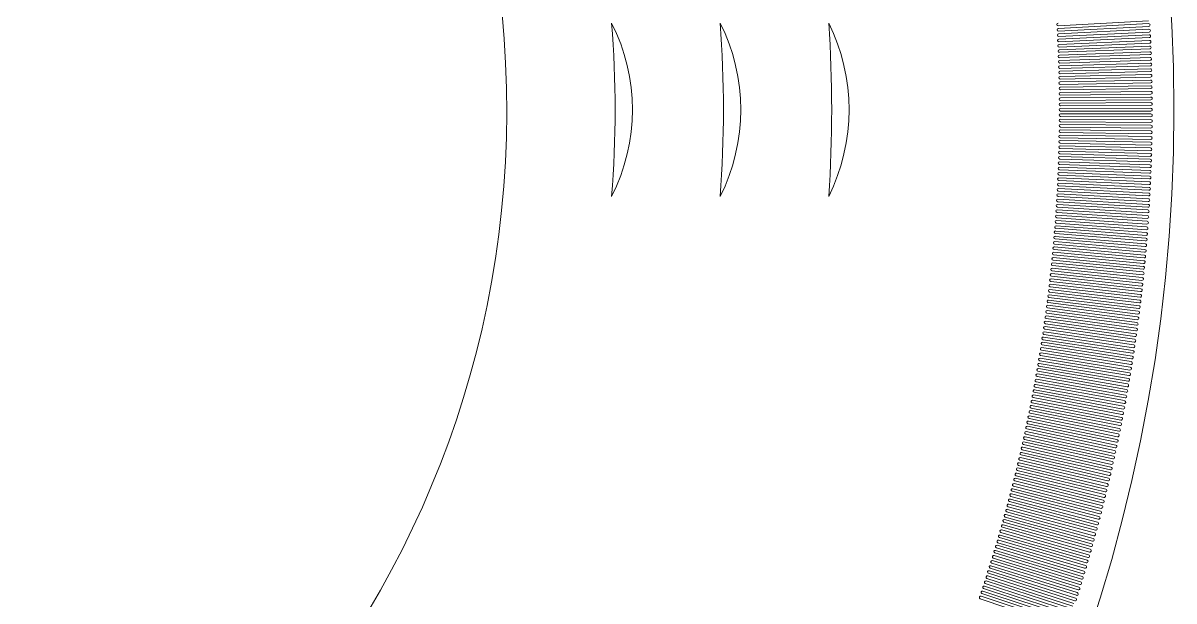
# Model space of a CAD drawing. Header units: millimetres. Extents: x -37.9 to 37.9, y -37.9 to 37.9.
# Drawn here: x 11.34 to 37.9, y -11.34 to 2 of the extents above; entities that cross this region are included whole.
import ezdxf

# ---------------------------------------------------------------- set-up
doc = ezdxf.new("R2010")
doc.units = ezdxf.units.MM

msp = doc.modelspace()

# ---------------------------------------------------------------- linework, layer by layer
at = {"color": 7, "linetype": 'Continuous', "lineweight": 15}
for p, q in [((35.227, 1.939), (37.311, 2.053)), ((37.314, 1.988), (35.231, 1.877)), ((35.234, 1.816), (37.318, 1.923)), ((37.321, 1.858), (35.237, 1.754)), ((35.24, 1.693), (37.324, 1.793)), ((37.327, 1.728), (35.243, 1.631)), ((35.246, 1.57), (37.33, 1.663)), ((37.333, 1.597), (35.249, 1.508)), ((35.251, 1.447), (37.336, 1.532)), ((37.339, 1.467), (35.254, 1.385)), ((35.256, 1.324), (37.341, 1.402)), ((37.343, 1.337), (35.258, 1.262)), ((35.26, 1.201), (37.346, 1.272)), ((37.348, 1.206), (35.262, 1.139)), ((35.264, 1.077), (37.35, 1.141)), ((37.352, 1.076), (35.266, 1.016)), ((35.268, 0.954), (37.354, 1.011)), ((37.355, 0.946), (35.269, 0.893)), ((35.271, 0.831), (37.357, 0.88)), ((37.358, 0.815), (35.272, 0.77)), ((35.274, 0.708), (37.36, 0.75)), ((37.361, 0.685), (35.275, 0.647)), ((35.276, 0.585), (37.362, 0.62)), ((37.363, 0.554), (35.277, 0.523)), ((35.278, 0.462), (37.364, 0.489)), ((37.365, 0.424), (35.279, 0.4)), ((35.279, 0.339), (37.366, 0.359)), ((37.366, 0.293), (35.28, 0.277)), ((35.28, 0.216), (37.367, 0.228)), ((37.367, 0.163), (35.28, 0.154)), ((35.281, 0.092), (37.367, 0.098)), ((37.367, 0.033), (35.281, 0.031)), ((35.28, -0.154), (37.367, -0.163)), ((37.367, -0.228), (35.28, -0.216)), ((35.281, -0.031), (37.367, -0.033)), ((37.367, -0.098), (35.281, -0.092)), ((35.277, -0.523), (37.363, -0.554)), ((37.364, -0.489), (35.278, -0.462)), ((37.366, -0.359), (35.279, -0.339)), ((35.279, -0.4), (37.365, -0.424)), ((35.28, -0.277), (37.366, -0.293)), ((35.272, -0.77), (37.358, -0.815)), ((37.36, -0.75), (35.274, -0.708)), ((35.275, -0.647), (37.361, -0.685)), ((37.362, -0.62), (35.276, -0.585)), ((35.266, -1.016), (37.352, -1.076)), ((37.354, -1.011), (35.268, -0.954)), ((35.269, -0.893), (37.355, -0.946)), ((37.357, -0.88), (35.271, -0.831)), ((37.341, -1.402), (35.256, -1.324)), ((35.258, -1.262), (37.343, -1.337)), ((37.346, -1.272), (35.26, -1.201)), ((35.262, -1.139), (37.348, -1.206)), ((37.35, -1.141), (35.264, -1.077)), ((37.33, -1.663), (35.246, -1.57)), ((35.249, -1.508), (37.333, -1.597)), ((37.336, -1.532), (35.251, -1.447)), ((35.254, -1.385), (37.339, -1.467)), ((37.318, -1.923), (35.234, -1.816)), ((35.237, -1.754), (37.321, -1.858)), ((37.324, -1.793), (35.24, -1.693)), ((35.243, -1.631), (37.327, -1.728)), ((35.217, -2.123), (37.3, -2.249)), ((37.304, -2.184), (35.22, -2.062)), ((35.224, -2), (37.307, -2.118)), ((37.311, -2.053), (35.227, -1.939)), ((35.231, -1.877), (37.314, -1.988)), ((35.201, -2.369), (37.283, -2.509)), ((37.287, -2.444), (35.205, -2.307)), ((35.209, -2.246), (37.292, -2.379)), ((37.296, -2.314), (35.213, -2.185)), ((35.184, -2.615), (37.265, -2.769)), ((37.269, -2.704), (35.188, -2.553)), ((35.193, -2.492), (37.274, -2.639)), ((37.279, -2.574), (35.197, -2.43)), ((37.239, -3.094), (35.16, -2.922)), ((35.165, -2.86), (37.244, -3.029)), ((37.25, -2.964), (35.17, -2.799)), ((35.174, -2.737), (37.255, -2.899)), ((37.26, -2.834), (35.179, -2.676)), ((37.217, -3.354), (35.138, -3.167)), ((35.144, -3.106), (37.222, -3.289)), ((37.228, -3.224), (35.149, -3.044)), ((35.154, -2.983), (37.234, -3.159)), ((37.192, -3.614), (35.115, -3.412)), ((35.121, -3.351), (37.198, -3.549)), ((37.205, -3.484), (35.127, -3.29)), ((35.133, -3.228), (37.211, -3.419)), ((35.084, -3.718), (37.159, -3.938)), ((37.166, -3.874), (35.091, -3.657)), ((35.097, -3.596), (37.173, -3.809)), ((37.179, -3.744), (35.103, -3.535)), ((35.109, -3.473), (37.186, -3.679)), ((35.057, -3.963), (37.131, -4.198)), ((37.138, -4.133), (35.064, -3.902)), ((35.071, -3.841), (37.145, -4.068)), ((37.152, -4.003), (35.078, -3.78)), ((35.029, -4.208), (37.101, -4.457)), ((37.108, -4.392), (35.036, -4.147)), ((35.043, -4.086), (37.116, -4.327)), ((37.123, -4.263), (35.05, -4.024)), ((37.06, -4.78), (34.991, -4.513)), ((34.999, -4.452), (37.069, -4.716)), ((37.077, -4.651), (35.006, -4.391)), ((35.014, -4.33), (37.085, -4.586)), ((37.093, -4.522), (35.022, -4.269)), ((37.026, -5.039), (34.959, -4.758)), ((34.967, -4.697), (37.035, -4.974)), ((37.043, -4.91), (34.975, -4.636)), ((34.983, -4.575), (37.052, -4.845)), ((36.99, -5.297), (34.924, -5.002)), ((34.933, -4.941), (36.999, -5.233)), ((37.008, -5.168), (34.942, -4.88)), ((34.95, -4.819), (37.017, -5.104)), ((34.879, -5.306), (36.942, -5.62)), ((36.952, -5.555), (34.889, -5.245)), ((34.898, -5.184), (36.962, -5.491)), ((36.971, -5.426), (34.907, -5.123)), ((34.916, -5.063), (36.981, -5.362)), ((34.842, -5.55), (36.902, -5.878)), ((36.912, -5.813), (34.851, -5.489)), ((34.861, -5.428), (36.922, -5.749)), ((36.932, -5.684), (34.87, -5.367)), ((34.802, -5.793), (36.86, -6.135)), ((36.871, -6.071), (34.812, -5.732)), ((34.822, -5.671), (36.881, -6.007)), ((36.892, -5.942), (34.832, -5.61)), ((36.805, -6.457), (34.75, -6.096)), ((34.761, -6.035), (36.817, -6.392)), ((36.828, -6.328), (34.771, -5.975)), ((34.782, -5.914), (36.839, -6.264)), ((36.85, -6.2), (34.792, -5.853)), ((36.759, -6.713), (34.707, -6.339)), ((34.718, -6.278), (36.771, -6.649)), ((36.783, -6.585), (34.729, -6.217)), ((34.739, -6.157), (36.794, -6.521)), ((34.65, -6.641), (36.699, -7.034)), ((36.712, -6.97), (34.662, -6.581)), ((34.673, -6.52), (36.724, -6.906)), ((36.736, -6.842), (34.684, -6.46)), ((34.696, -6.399), (36.748, -6.778)), ((34.603, -6.883), (36.649, -7.29)), ((36.662, -7.226), (34.615, -6.823)), ((34.627, -6.762), (36.675, -7.162)), ((36.687, -7.098), (34.638, -6.702)), ((34.554, -7.124), (36.598, -7.546)), ((36.611, -7.482), (34.566, -7.064)), ((34.579, -7.004), (36.624, -7.418)), ((36.637, -7.354), (34.591, -6.943)), ((36.53, -7.865), (34.49, -7.426)), ((34.503, -7.365), (36.544, -7.801)), ((36.558, -7.737), (34.516, -7.305)), ((34.529, -7.245), (36.571, -7.673)), ((36.584, -7.61), (34.541, -7.185)), ((36.475, -8.12), (34.438, -7.666)), ((34.451, -7.606), (36.489, -8.056)), ((36.503, -7.992), (34.464, -7.546)), ((34.477, -7.486), (36.517, -7.929)), ((34.37, -7.966), (36.402, -8.438)), ((36.417, -8.374), (34.383, -7.906)), ((34.397, -7.846), (36.432, -8.31)), ((36.446, -8.247), (34.411, -7.786)), ((34.424, -7.726), (36.46, -8.183)), ((34.313, -8.206), (36.343, -8.692)), ((36.358, -8.628), (34.327, -8.146)), ((34.342, -8.086), (36.373, -8.565)), ((36.388, -8.501), (34.356, -8.026)), ((34.255, -8.446), (36.281, -8.945)), ((36.297, -8.882), (34.27, -8.386)), ((34.284, -8.326), (36.312, -8.818)), ((36.327, -8.755), (34.299, -8.266)), ((36.202, -9.261), (34.18, -8.744)), ((34.195, -8.684), (36.218, -9.198)), ((36.234, -9.135), (34.21, -8.625)), ((34.225, -8.565), (36.25, -9.072)), ((36.265, -9.008), (34.24, -8.505)), ((36.136, -9.514), (34.118, -8.983)), ((34.134, -8.923), (36.153, -9.451)), ((36.169, -9.388), (34.149, -8.863)), ((34.165, -8.804), (36.185, -9.324)), ((34.038, -9.28), (36.052, -9.829)), ((36.069, -9.766), (34.055, -9.221)), ((34.071, -9.161), (36.086, -9.703)), ((36.103, -9.64), (34.087, -9.102)), ((34.102, -9.042), (36.119, -9.577)), ((33.973, -9.517), (35.982, -10.08)), ((36, -10.017), (33.989, -9.458)), ((34.006, -9.399), (36.017, -9.955)), ((36.034, -9.892), (34.022, -9.339)), ((35.893, -10.394), (33.888, -9.813)), ((33.906, -9.754), (35.911, -10.331)), ((35.929, -10.268), (33.923, -9.695)), ((33.939, -9.636), (35.947, -10.206)), ((35.964, -10.143), (33.956, -9.577)), ((35.819, -10.644), (33.819, -10.05)), ((33.837, -9.991), (35.838, -10.582)), ((35.856, -10.519), (33.854, -9.932)), ((33.871, -9.873), (35.875, -10.456)), ((33.73, -10.345), (35.725, -10.956)), ((35.744, -10.894), (33.748, -10.286)), ((33.766, -10.227), (35.763, -10.832)), ((35.782, -10.769), (33.784, -10.168)), ((33.802, -10.109), (35.801, -10.707)), ((33.657, -10.58), (35.648, -11.205)), ((35.667, -11.143), (33.676, -10.521)), ((33.694, -10.462), (35.687, -11.081)), ((35.706, -11.019), (33.712, -10.403)), ((35.549, -11.516), (33.564, -10.873)), ((33.582, -10.814), (35.569, -11.454)), ((35.589, -11.392), (33.601, -10.756)), ((33.62, -10.697), (35.608, -11.33)), ((35.628, -11.268), (33.639, -10.638)), ((35.467, -11.764), (33.487, -11.107)), ((33.506, -11.049), (35.488, -11.702)), ((35.508, -11.64), (33.525, -10.99)), ((33.544, -10.932), (35.528, -11.578)), ((33.428, -11.282), (35.405, -11.95)), ((35.426, -11.888), (33.448, -11.224)), ((33.467, -11.166), (35.447, -11.826))]:
    msp.add_line(p, q, dxfattribs=at)
msp.add_circle((0, 0), 37.9, dxfattribs=at)
for centre, radius, start, end in [((0, 0), 22.5, 272.5473, 267.4527), ((20.994, 0), 4.406, 333.0016, 26.9984), ((0, 0), 25, 355.4114, 4.5886), ((23.434, 0), 4.466, 333.3976, 26.6024), ((0, 0), 27.5, 355.8294, 4.1706), ((25.882, 0), 4.518, 333.7279, 26.2721), ((0, 0), 30, 356.1774, 3.8226), ((35.226, 1.969), 0.0308, 93.25, 273.15), ((35.232, 1.846), 0.0308, 93.05, 272.95), ((37.316, 1.956), 0.0326, 272.95, 93.05), ((35.239, 1.723), 0.0308, 92.85, 272.75), ((35.244, 1.6), 0.0308, 92.65, 272.55), ((37.323, 1.825), 0.0326, 272.75, 92.85), ((37.329, 1.695), 0.0326, 272.55, 92.65), ((37.335, 1.565), 0.0326, 272.35, 92.45), ((35.25, 1.477), 0.0308, 92.45, 272.35), ((35.255, 1.354), 0.0308, 92.25, 272.15), ((37.34, 1.434), 0.0326, 272.15, 92.25), ((37.345, 1.304), 0.0326, 271.95, 92.05), ((35.259, 1.231), 0.0308, 92.05, 271.95), ((35.263, 1.108), 0.0308, 91.85, 271.75), ((37.349, 1.174), 0.0326, 271.75, 91.85), ((37.353, 1.043), 0.0326, 271.55, 91.65), ((35.267, 0.985), 0.0308, 91.65, 271.55), ((35.27, 0.862), 0.0308, 91.45, 271.35), ((37.356, 0.913), 0.0326, 271.35, 91.45), ((37.359, 0.783), 0.0326, 271.15, 91.25), ((35.273, 0.739), 0.0308, 91.25, 271.15), ((35.275, 0.616), 0.0308, 91.05, 270.95), ((37.362, 0.652), 0.0326, 270.95, 91.05), ((37.364, 0.522), 0.0326, 270.75, 90.85), ((35.277, 0.493), 0.0308, 90.85, 270.75), ((35.279, 0.369), 0.0308, 90.65, 270.55), ((35.28, 0.246), 0.0308, 90.45, 270.35), ((37.365, 0.391), 0.0326, 270.55, 90.65), ((37.366, 0.261), 0.0326, 270.35, 90.45), ((35.281, 0.123), 0.0308, 90.25, 270.15), ((35.281, 0), 0.0308, 90.05, 269.95), ((37.367, 0.13), 0.0326, 270.15, 90.25), ((37.367, 0), 0.0326, 269.95, 90.05), ((35.28, -0.246), 0.0308, 89.65, 269.55), ((35.281, -0.123), 0.0308, 89.85, 269.75), ((37.366, -0.261), 0.0326, 269.55, 89.65), ((37.367, -0.13), 0.0326, 269.75, 89.85), ((35.277, -0.493), 0.0308, 89.25, 269.15), ((35.279, -0.369), 0.0308, 89.45, 269.35), ((37.364, -0.522), 0.0326, 269.15, 89.25), ((37.365, -0.391), 0.0326, 269.35, 89.45), ((35.273, -0.739), 0.0308, 88.85, 268.75), ((35.275, -0.616), 0.0308, 89.05, 268.95), ((37.359, -0.783), 0.0326, 268.75, 88.85), ((37.362, -0.652), 0.0326, 268.95, 89.05), ((35.267, -0.985), 0.0308, 88.45, 268.35), ((35.27, -0.862), 0.0308, 88.65, 268.55), ((37.353, -1.043), 0.0326, 268.35, 88.45), ((37.356, -0.913), 0.0326, 268.55, 88.65), ((35.255, -1.354), 0.0308, 87.85, 267.75), ((35.259, -1.231), 0.0308, 88.05, 267.95), ((35.263, -1.108), 0.0308, 88.25, 268.15), ((37.345, -1.304), 0.0326, 267.95, 88.05), ((37.349, -1.174), 0.0326, 268.15, 88.25), ((35.244, -1.6), 0.0308, 87.45, 267.35), ((35.25, -1.477), 0.0308, 87.65, 267.55), ((37.335, -1.565), 0.0326, 267.55, 87.65), ((37.34, -1.434), 0.0326, 267.75, 87.85), ((35.232, -1.846), 0.0308, 87.05, 266.95), ((35.239, -1.723), 0.0308, 87.25, 267.15), ((37.323, -1.825), 0.0326, 267.15, 87.25), ((37.329, -1.695), 0.0326, 267.35, 87.45), ((35.219, -2.092), 0.0308, 86.65, 266.55), ((35.226, -1.969), 0.0308, 86.85, 266.75), ((37.309, -2.086), 0.0326, 266.75, 86.85), ((37.316, -1.956), 0.0326, 266.95, 87.05), ((35.203, -2.338), 0.0308, 86.25, 266.15), ((35.211, -2.215), 0.0308, 86.45, 266.35), ((37.294, -2.346), 0.0326, 266.35, 86.45), ((37.302, -2.216), 0.0326, 266.55, 86.65), ((35.186, -2.584), 0.0308, 85.85, 265.75), ((35.195, -2.461), 0.0308, 86.05, 265.95), ((37.276, -2.607), 0.0326, 265.95, 86.05), ((37.285, -2.476), 0.0326, 266.15, 86.25), ((35.157, -2.952), 0.0308, 85.25, 265.15), ((35.167, -2.829), 0.0308, 85.45, 265.35), ((35.177, -2.707), 0.0308, 85.65, 265.55), ((37.257, -2.867), 0.0326, 265.55, 85.65), ((37.267, -2.737), 0.0326, 265.75, 85.85), ((35.136, -3.198), 0.0308, 84.85, 264.75), ((35.147, -3.075), 0.0308, 85.05, 264.95), ((37.236, -3.127), 0.0326, 265.15, 85.25), ((37.247, -2.997), 0.0326, 265.35, 85.45), ((35.112, -3.443), 0.0308, 84.45, 264.35), ((35.124, -3.32), 0.0308, 84.65, 264.55), ((37.214, -3.387), 0.0326, 264.75, 84.85), ((37.225, -3.257), 0.0326, 264.95, 85.05), ((35.088, -3.688), 0.0308, 84.05, 263.95), ((35.1, -3.565), 0.0308, 84.25, 264.15), ((37.189, -3.646), 0.0326, 264.35, 84.45), ((37.202, -3.517), 0.0326, 264.55, 84.65), ((35.061, -3.933), 0.0308, 83.65, 263.55), ((35.074, -3.81), 0.0308, 83.85, 263.75), ((37.163, -3.906), 0.0326, 263.95, 84.05), ((37.176, -3.776), 0.0326, 264.15, 84.25), ((35.033, -4.177), 0.0308, 83.25, 263.15), ((35.047, -4.055), 0.0308, 83.45, 263.35), ((37.135, -4.165), 0.0326, 263.55, 83.65), ((37.149, -4.036), 0.0326, 263.75, 83.85), ((34.987, -4.544), 0.0308, 82.65, 262.55), ((35.003, -4.422), 0.0308, 82.85, 262.75), ((35.018, -4.3), 0.0308, 83.05, 262.95), ((37.105, -4.424), 0.0326, 263.15, 83.25), ((37.12, -4.295), 0.0326, 263.35, 83.45), ((34.954, -4.788), 0.0308, 82.25, 262.15), ((34.971, -4.666), 0.0308, 82.45, 262.35), ((37.056, -4.813), 0.0326, 262.55, 82.65), ((37.073, -4.683), 0.0326, 262.75, 82.85), ((37.089, -4.554), 0.0326, 262.95, 83.05), ((34.92, -5.032), 0.0308, 81.85, 261.75), ((34.937, -4.91), 0.0308, 82.05, 261.95), ((37.022, -5.071), 0.0326, 262.15, 82.25), ((37.039, -4.942), 0.0326, 262.35, 82.45), ((34.884, -5.276), 0.0308, 81.45, 261.35), ((34.902, -5.154), 0.0308, 81.65, 261.55), ((36.985, -5.33), 0.0326, 261.75, 81.85), ((37.004, -5.201), 0.0326, 261.95, 82.05), ((34.846, -5.519), 0.0308, 81.05, 260.95), ((34.865, -5.397), 0.0308, 81.25, 261.15), ((36.947, -5.588), 0.0326, 261.35, 81.45), ((36.967, -5.459), 0.0326, 261.55, 81.65), ((34.807, -5.762), 0.0308, 80.65, 260.55), ((34.827, -5.641), 0.0308, 80.85, 260.75), ((36.907, -5.846), 0.0326, 260.95, 81.05), ((36.928, -5.717), 0.0326, 261.15, 81.25), ((34.745, -6.126), 0.0308, 80.05, 259.95), ((34.766, -6.005), 0.0308, 80.25, 260.15), ((34.787, -5.884), 0.0308, 80.45, 260.35), ((36.866, -6.103), 0.0326, 260.55, 80.65), ((36.887, -5.974), 0.0326, 260.75, 80.85), ((34.701, -6.369), 0.0308, 79.65, 259.55), ((34.723, -6.248), 0.0308, 79.85, 259.75), ((36.822, -6.36), 0.0326, 260.15, 80.25), ((36.844, -6.232), 0.0326, 260.35, 80.45), ((34.656, -6.611), 0.0308, 79.25, 259.15), ((34.679, -6.49), 0.0308, 79.45, 259.35), ((36.777, -6.617), 0.0326, 259.75, 79.85), ((36.8, -6.489), 0.0326, 259.95, 80.05), ((34.609, -6.853), 0.0308, 78.85, 258.75), ((34.633, -6.732), 0.0308, 79.05, 258.95), ((36.73, -6.874), 0.0326, 259.35, 79.45), ((36.753, -6.746), 0.0326, 259.55, 79.65), ((34.56, -7.094), 0.0308, 78.45, 258.35), ((34.585, -6.974), 0.0308, 78.65, 258.55), ((36.681, -7.13), 0.0326, 258.95, 79.05), ((36.706, -7.002), 0.0326, 259.15, 79.25), ((34.484, -7.456), 0.0308, 77.85, 257.75), ((34.51, -7.335), 0.0308, 78.05, 257.95), ((34.535, -7.215), 0.0308, 78.25, 258.15), ((36.63, -7.386), 0.0326, 258.55, 78.65), ((36.656, -7.258), 0.0326, 258.75, 78.85), ((34.431, -7.696), 0.0308, 77.45, 257.35), ((34.458, -7.576), 0.0308, 77.65, 257.55), ((36.578, -7.641), 0.0326, 258.15, 78.25), ((36.604, -7.514), 0.0326, 258.35, 78.45), ((34.377, -7.936), 0.0308, 77.05, 256.95), ((34.404, -7.816), 0.0308, 77.25, 257.15), ((36.523, -7.897), 0.0326, 257.75, 77.85), ((36.551, -7.769), 0.0326, 257.95, 78.05), ((34.32, -8.176), 0.0308, 76.65, 256.55), ((34.349, -8.056), 0.0308, 76.85, 256.75), ((36.467, -8.151), 0.0326, 257.35, 77.45), ((36.496, -8.024), 0.0326, 257.55, 77.65), ((34.262, -8.416), 0.0308, 76.25, 256.15), ((34.292, -8.296), 0.0308, 76.45, 256.35), ((36.41, -8.406), 0.0326, 256.95, 77.05), ((36.439, -8.279), 0.0326, 257.15, 77.25), ((34.172, -8.774), 0.0308, 75.65, 255.55), ((34.203, -8.655), 0.0308, 75.85, 255.75), ((34.233, -8.535), 0.0308, 76.05, 255.95), ((36.32, -8.787), 0.0326, 256.35, 76.45), ((36.35, -8.66), 0.0326, 256.55, 76.65), ((36.38, -8.533), 0.0326, 256.75, 76.85), ((34.11, -9.012), 0.0308, 75.25, 255.15), ((34.142, -8.893), 0.0308, 75.45, 255.35), ((36.257, -9.04), 0.0326, 255.95, 76.05), ((36.289, -8.913), 0.0326, 256.15, 76.25), ((34.047, -9.25), 0.0308, 74.85, 254.75), ((34.079, -9.131), 0.0308, 75.05, 254.95), ((36.193, -9.293), 0.0326, 255.55, 75.65), ((36.226, -9.166), 0.0326, 255.75, 75.85), ((33.981, -9.488), 0.0308, 74.45, 254.35), ((34.014, -9.369), 0.0308, 74.65, 254.55), ((36.128, -9.545), 0.0326, 255.15, 75.25), ((36.161, -9.419), 0.0326, 255.35, 75.45), ((33.88, -9.843), 0.0308, 73.85, 253.75), ((33.914, -9.725), 0.0308, 74.05, 253.95), ((33.948, -9.606), 0.0308, 74.25, 254.15), ((36.06, -9.797), 0.0326, 254.75, 74.85), ((36.094, -9.671), 0.0326, 254.95, 75.05), ((33.81, -10.079), 0.0308, 73.45, 253.35), ((33.845, -9.961), 0.0308, 73.65, 253.55), ((35.991, -10.049), 0.0326, 254.35, 74.45), ((36.026, -9.923), 0.0326, 254.55, 74.65), ((33.739, -10.315), 0.0308, 73.05, 252.95), ((33.775, -10.197), 0.0308, 73.25, 253.15), ((35.92, -10.3), 0.0326, 253.95, 74.05), ((35.956, -10.174), 0.0326, 254.15, 74.25), ((33.666, -10.55), 0.0308, 72.65, 252.55), ((33.703, -10.433), 0.0308, 72.85, 252.75), ((35.847, -10.55), 0.0326, 253.55, 73.65), ((35.884, -10.425), 0.0326, 253.75, 73.85), ((33.554, -10.902), 0.0308, 72.05, 251.95), ((33.592, -10.785), 0.0308, 72.25, 252.15), ((33.629, -10.668), 0.0308, 72.45, 252.35), ((35.773, -10.8), 0.0326, 253.15, 73.25), ((35.81, -10.675), 0.0326, 253.35, 73.45), ((33.477, -11.136), 0.0308, 71.65, 251.55), ((33.516, -11.019), 0.0308, 71.85, 251.75), ((35.657, -11.174), 0.0326, 252.55, 72.65), ((35.696, -11.05), 0.0326, 252.75, 72.85), ((35.735, -10.925), 0.0326, 252.95, 73.05), ((33.438, -11.253), 0.0308, 71.45, 251.35), ((35.618, -11.299), 0.0326, 252.35, 72.45)]:
    msp.add_arc(centre, radius, start, end, dxfattribs=at)

doc.saveas('drawing.dxf')
